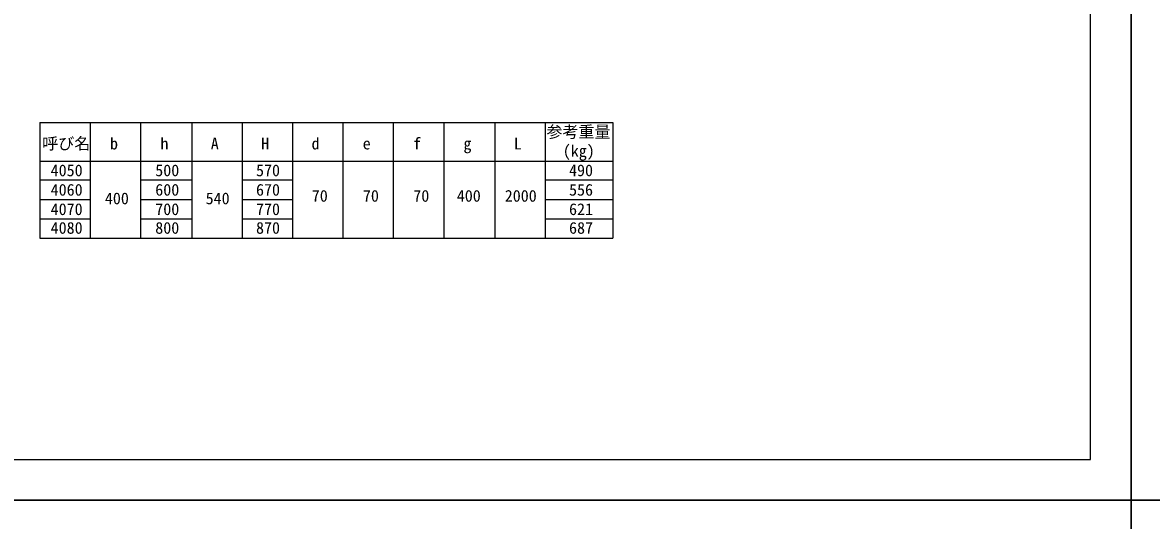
# Model space of a CAD drawing. Units: millimetres, scale not verified. Extents: x 0 to 12600, y -2970 to 2970.
# Drawn here: x 1477 to 4250, y -50 to 1174 of the extents above; entities that cross this region are included whole.
import ezdxf
from ezdxf.enums import TextEntityAlignment as Align

# ---------------------------------------------------------------- set-up
doc = ezdxf.new("R2010")
doc.units = ezdxf.units.MM
doc.header["$LTSCALE"] = 40
for name, color, linetype, lineweight in [('0_5', 7, 'Continuous', 25), ('Defpoints_2', 7, 'Continuous', 25), ('文字', 5, 'Continuous', 25)]:
    doc.layers.add(name, color=color, linetype=linetype, lineweight=lineweight)
doc.styles.add('ＭＳ ゴシック', font='')
doc.styles.get('ＭＳ ゴシック').set_extended_font_data('MS Gothic')

msp = doc.modelspace()

# ---------------------------------------------------------------- linework, layer by layer
at = {"layer": '0_5'}
for p, q in [((4200, 0), (4200, 2970)), ((4200, 2970), (4200, 0)), ((0, 0), (4200, 0)), ((4200, 0), (8400, 0))]:
    msp.add_line(p, q, dxfattribs=at)
at = {"layer": 'Defpoints_2'}
for p, q in [((4200, 0), (0, 0)), ((4200, -2970), (4200, 0)), ((8400, 0), (4200, 0)), ((4200, 0), (4200, -2970))]:
    msp.add_line(p, q, dxfattribs=at)
at = {"layer": '文字'}
for p, q in [((4100, 100), (4100, 2870)), ((1519.97, 928.61), (1519.97, 643.98)), ((1519.97, 928.61), (2927.21, 928.61)), ((1643.72, 928.61), (1643.72, 643.98)), ((1767.47, 928.61), (1767.47, 643.98)), ((1892.99, 928.61), (1892.99, 643.98)), ((2016.74, 928.61), (2016.74, 643.98)), ((2140.49, 928.61), (2140.49, 643.98)), ((2264.24, 928.61), (2264.24, 643.98)), ((2387.99, 928.61), (2387.99, 643.98)), ((2511.74, 928.61), (2511.74, 643.98)), ((2637.25, 928.61), (2637.25, 643.98)), ((2761, 928.61), (2761, 643.98)), ((2927.21, 928.61), (2927.21, 643.98)), ((1519.97, 833.14), (2927.21, 833.14)), ((1519.97, 833.14), (2927.21, 833.14)), ((1519.97, 833.14), (1519.97, 643.98)), ((1643.72, 833.14), (1643.72, 643.98)), ((1767.47, 833.14), (1767.47, 643.98)), ((1892.99, 833.14), (1892.99, 643.98)), ((2016.74, 833.14), (2016.74, 643.98)), ((2140.49, 833.14), (2140.49, 643.98)), ((2264.24, 833.14), (2264.24, 643.98)), ((2387.99, 833.14), (2387.99, 643.98)), ((2511.74, 833.14), (2511.74, 643.98)), ((2637.25, 833.14), (2637.25, 643.98)), ((2761, 833.14), (2761, 643.98)), ((2927.21, 833.14), (2927.21, 643.98)), ((1519.97, 787.18), (1643.72, 787.18)), ((1767.47, 787.18), (1892.99, 787.18)), ((2016.74, 787.18), (2140.49, 787.18)), ((2761, 787.18), (2927.21, 787.18)), ((1519.97, 739.44), (1643.72, 739.44)), ((1767.47, 739.44), (1892.99, 739.44)), ((2016.74, 739.44), (2140.49, 739.44)), ((2761, 739.44), (2927.21, 739.44)), ((1519.97, 691.71), (1643.72, 691.71)), ((1767.47, 691.71), (1892.99, 691.71)), ((2016.74, 691.71), (2140.49, 691.71)), ((2761, 691.71), (2927.21, 691.71)), ((1519.97, 643.98), (2927.21, 643.98)), ((100, 100), (4100, 100))]:
    msp.add_line(p, q, dxfattribs=at)

# ---------------------------------------------------------------- texts
at = {"layer": '文字', "style": 'ＭＳ ゴシック'}
for s, p in [('参考重量', (2764, 882.48)), ('(kg)', (2804.26, 835.49)), ('490', (2819.66, 787.71)), ('556', (2819.66, 739.97)), ('621', (2819.66, 692.24)), ('687', (2819.66, 646.28))]:
    msp.add_text(s, height=28.86, dxfattribs=at).set_placement(p, align=Align.BOTTOM_LEFT)
for s, p in [('呼び名', (1584.72, 853.68)), ('b', (1702.06, 853.59)), ('h', (1825.81, 853.59)), ('A', (1949.56, 853.59)), ('H', (2073.31, 853.59)), ('d', (2197.06, 853.59)), ('f', (2446.33, 853.59)), ('L', (2693.83, 853.59)), ('e', (2322.58, 853.59)), ('g', (2570.08, 853.59)), ('4050', (1585.73, 787.71)), ('500', (1832.78, 787.71)), ('570', (2080.28, 787.71)), ('4060', (1585.73, 739.97)), ('600', (1832.78, 739.97)), ('670', (2080.28, 739.97)), ('400', (1709.03, 718.76)), ('540', (1956.53, 718.76)), ('70', (2207.47, 725.05)), ('70', (2332.98, 725.05)), ('70', (2456.73, 725.05)), ('400', (2573.41, 725.05)), ('2000', (2701.05, 725.05)), ('4070', (1585.73, 692.24)), ('700', (1832.78, 692.24)), ('770', (2080.28, 692.24)), ('4080', (1585.73, 646.28)), ('800', (1832.78, 646.28)), ('870', (2080.28, 646.28))]:
    msp.add_text(s, height=28.86, dxfattribs=at).set_placement(p, align=Align.BOTTOM_CENTER)

doc.saveas('drawing.dxf')
